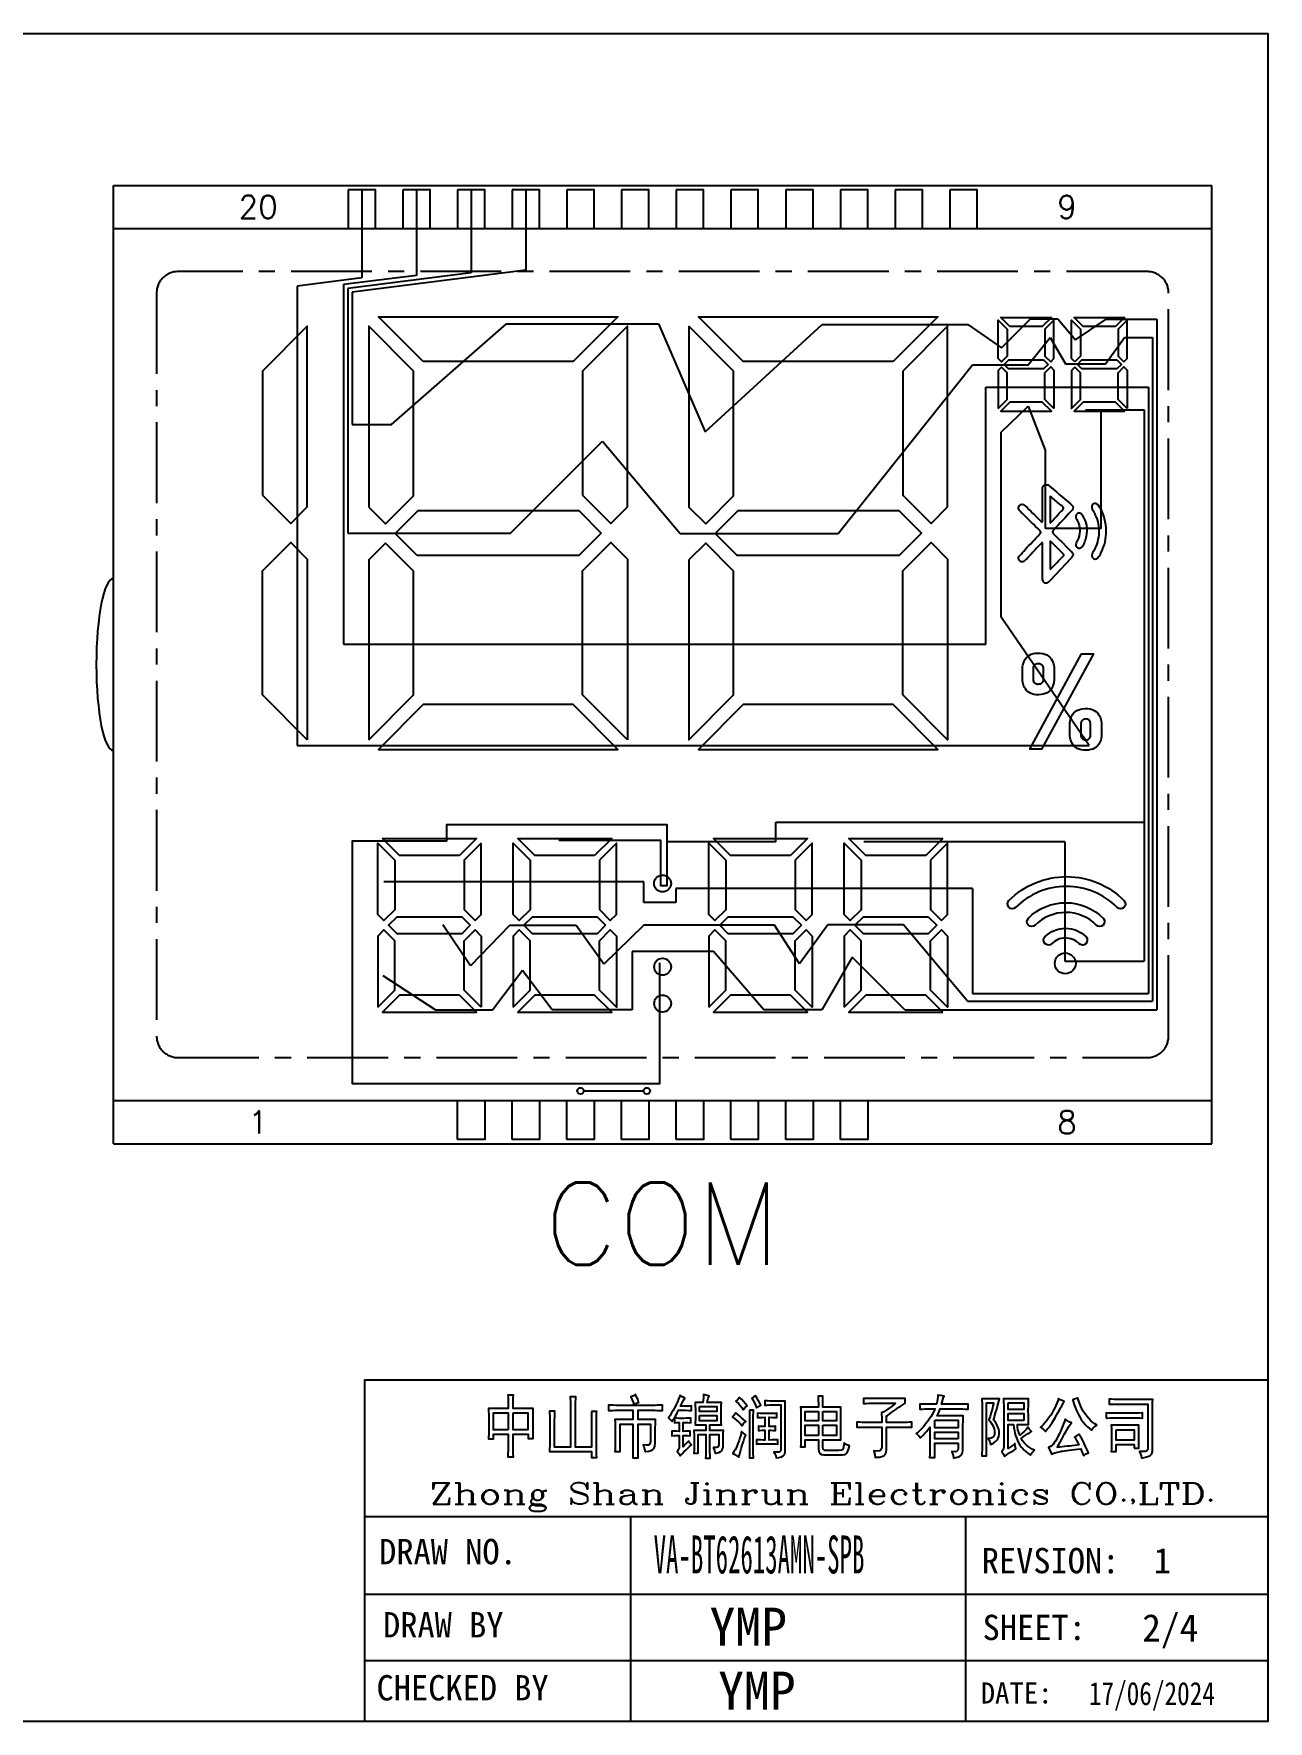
# Model space of a CAD drawing. Header units: millimetres. Extents: x -121 to 714, y -296 to 116.
# Drawn here: x 224.2 to 281.6, y -296.4 to -218.1 of the extents above; entities that cross this region are included whole.
import ezdxf
from ezdxf.enums import TextEntityAlignment as Align

# ---------------------------------------------------------------- set-up
doc = ezdxf.new("R2010")
doc.units = ezdxf.units.MM
doc.header["$LTSCALE"] = 3
doc.header["$MEASUREMENT"] = 0
doc.linetypes.add('CENTER', pattern=[2, 1.25, -0.25, 0.25, -0.25])
doc.layers.add('1', color=2, linetype='Continuous')
doc.layers.add('COM', color=1, linetype='Continuous')
doc.styles.add('ROMANC', font='romanc')
doc.styles.add('ROMANS', font='ROMANS.shx')

msp = doc.modelspace()

# ---------------------------------------------------------------- linework, layer by layer
for p, q in [((227.938, -269.61), (227.938, -225.11)), ((227.938, -225.11), (278.938, -225.11)), ((278.938, -269.61), (278.938, -225.11)), ((227.938, -227.11), (278.938, -227.11)), ((227.938, -267.61), (278.938, -267.61)), ((227.938, -269.61), (278.938, -269.61)), ((239.604, -286.914), (281.564, -286.914)), ((251.948, -286.914), (251.948, -296.428)), ((267.5, -286.914), (267.5, -296.428)), ((239.604, -290.532), (281.564, -290.532)), ((239.604, -293.608), (281.564, -293.608))]:
    msp.add_line(p, q)
for points in [[(166.906, -218.066), (166.906, -296.428), (281.564, -296.428), (281.564, -218.066)], [(238.833, -225.31), (238.833, -227.11), (240.103, -227.11), (240.103, -225.31)], [(241.373, -225.31), (241.373, -227.11), (242.643, -227.11), (242.643, -225.31)], [(243.913, -225.31), (243.913, -227.11), (245.183, -227.11), (245.183, -225.31)], [(246.453, -225.31), (246.453, -227.11), (247.723, -227.11), (247.723, -225.31)], [(248.993, -225.31), (248.993, -227.11), (250.263, -227.11), (250.263, -225.31)], [(251.533, -225.31), (251.533, -227.11), (252.803, -227.11), (252.803, -225.31)], [(254.073, -225.31), (254.073, -227.11), (255.343, -227.11), (255.343, -225.31)], [(256.613, -225.31), (256.613, -227.11), (257.883, -227.11), (257.883, -225.31)], [(259.153, -225.31), (259.153, -227.11), (260.423, -227.11), (260.423, -225.31)], [(261.693, -225.31), (261.693, -227.11), (262.963, -227.11), (262.963, -225.31)], [(264.233, -225.31), (264.233, -227.11), (265.503, -227.11), (265.503, -225.31)], [(266.773, -225.31), (266.773, -227.11), (268.043, -227.11), (268.043, -225.31)], [(234.857, -239.493), (236.171, -240.807), (236.937, -240.041), (236.937, -231.651), (234.857, -233.731)], [(239.793, -240.047), (240.573, -240.827), (241.873, -239.528), (241.873, -233.731), (239.793, -231.651)], [(242.318, -233.286), (240.238, -231.206), (251.357, -231.206), (249.277, -233.286)], [(249.723, -239.493), (251.037, -240.807), (251.803, -240.041), (251.803, -231.651), (249.723, -233.731)], [(254.658, -231.651), (254.658, -240.047), (255.438, -240.827), (256.738, -239.528), (256.738, -233.731)], [(264.142, -233.286), (257.183, -233.286), (255.103, -231.206), (266.222, -231.206)], [(264.588, -233.731), (264.588, -239.493), (265.902, -240.807), (266.668, -240.041), (266.668, -231.651)], [(269.442, -233.04), (269.176, -233.306), (269.022, -233.152), (269.022, -231.367), (269.442, -231.787)], [(269.562, -231.666), (269.142, -231.246), (271.492, -231.246), (271.072, -231.666)], [(271.46, -233.301), (271.612, -233.149), (271.612, -231.367), (271.192, -231.787), (271.192, -233.033)], [(272.578, -233.306), (272.424, -233.152), (272.424, -231.367), (272.844, -231.787), (272.844, -233.04)], [(274.474, -231.666), (272.964, -231.666), (272.544, -231.246), (274.894, -231.246)], [(274.862, -233.301), (275.014, -233.149), (275.014, -231.367), (274.594, -231.787), (274.594, -233.033)], [(271.13, -233.211), (271.34, -233.421), (271.13, -233.631), (269.502, -233.631), (269.296, -233.426), (269.511, -233.211)], [(274.532, -233.211), (274.742, -233.421), (274.531, -233.631), (272.904, -233.631), (272.698, -233.426), (272.913, -233.211)], [(269.022, -235.476), (269.442, -235.056), (269.442, -233.812), (269.176, -233.546), (269.022, -233.7)], [(271.612, -235.476), (271.192, -235.056), (271.192, -233.809), (271.46, -233.541), (271.612, -233.694)], [(272.578, -233.546), (272.424, -233.7), (272.424, -235.476), (272.844, -235.056), (272.844, -233.812)], [(275.014, -235.476), (274.594, -235.056), (274.594, -233.809), (274.862, -233.541), (275.014, -233.694)], [(269.562, -235.176), (269.142, -235.596), (271.492, -235.596), (271.072, -235.176)], [(272.964, -235.176), (272.544, -235.596), (274.894, -235.596), (274.474, -235.176)], [(242.037, -242.291), (241.019, -241.273), (242.081, -240.211), (249.55, -240.211), (250.591, -241.252), (249.553, -242.291)], [(265.456, -241.252), (264.418, -242.291), (256.902, -242.291), (255.884, -241.273), (256.946, -240.211), (264.415, -240.211)], [(236.937, -250.85), (234.857, -248.77), (234.857, -243.012), (236.171, -241.698), (236.937, -242.464)], [(239.793, -250.85), (241.873, -248.77), (241.873, -243.018), (240.573, -241.718), (239.793, -242.499)], [(251.803, -250.85), (249.723, -248.77), (249.723, -243.012), (251.037, -241.698), (251.803, -242.464)], [(254.658, -242.499), (254.658, -250.85), (256.738, -248.77), (256.738, -243.018), (255.438, -241.718)], [(264.588, -248.77), (264.588, -243.012), (265.902, -241.698), (266.668, -242.464), (266.668, -250.85)], [(272.898, -246.866), (273.443, -246.866), (271.037, -251.294), (270.492, -251.294)], [(242.318, -249.216), (240.238, -251.296), (251.357, -251.296), (249.277, -249.216)], [(264.142, -249.216), (257.183, -249.216), (255.103, -251.296), (266.222, -251.296)], [(244, -256.224), (241.218, -256.224), (240.428, -255.434), (244.79, -255.434)], [(250.283, -256.224), (247.501, -256.224), (246.711, -255.434), (251.073, -255.434)], [(259.375, -256.224), (256.594, -256.224), (255.804, -255.434), (260.165, -255.434)], [(266.448, -255.434), (265.658, -256.224), (262.877, -256.224), (262.087, -255.434)], [(240.999, -256.443), (240.999, -258.742), (240.495, -259.246), (240.209, -258.96), (240.209, -255.653)], [(245.009, -255.653), (244.219, -256.443), (244.219, -258.737), (244.727, -259.245), (245.009, -258.962)], [(247.282, -256.443), (247.282, -258.742), (246.778, -259.246), (246.492, -258.96), (246.492, -255.653)], [(250.502, -256.443), (250.502, -258.737), (251.01, -259.245), (251.292, -258.962), (251.292, -255.653)], [(256.374, -256.443), (256.374, -258.742), (255.87, -259.246), (255.584, -258.96), (255.584, -255.653)], [(259.594, -256.443), (259.594, -258.737), (260.102, -259.245), (260.384, -258.962), (260.384, -255.653)], [(262.657, -256.443), (262.657, -258.742), (262.153, -259.246), (261.867, -258.96), (261.867, -255.653)], [(265.877, -256.443), (265.877, -258.737), (266.385, -259.245), (266.667, -258.962), (266.667, -255.653)], [(244.508, -259.464), (244.113, -259.859), (241.107, -259.859), (240.714, -259.465), (241.111, -259.069), (244.113, -259.069)], [(250.791, -259.464), (250.396, -259.859), (247.39, -259.859), (246.997, -259.465), (247.394, -259.069), (250.395, -259.069)], [(259.883, -259.464), (259.488, -259.859), (256.482, -259.859), (256.089, -259.465), (256.486, -259.069), (259.488, -259.069)], [(265.771, -259.069), (266.166, -259.464), (265.771, -259.859), (262.766, -259.859), (262.372, -259.465), (262.769, -259.069)], [(240.209, -263.274), (240.999, -262.484), (240.999, -260.189), (240.495, -259.685), (240.209, -259.97)], [(245.009, -263.274), (244.219, -262.484), (244.219, -260.191), (244.727, -259.683), (245.009, -259.965)], [(246.492, -263.274), (247.282, -262.484), (247.282, -260.189), (246.778, -259.685), (246.492, -259.97)], [(250.502, -260.191), (251.01, -259.683), (251.292, -259.965), (251.292, -263.274), (250.502, -262.484)], [(255.584, -263.274), (256.374, -262.484), (256.374, -260.189), (255.87, -259.685), (255.584, -259.97)], [(259.594, -262.484), (259.594, -260.191), (260.102, -259.683), (260.384, -259.965), (260.384, -263.274)], [(261.867, -263.274), (262.657, -262.484), (262.657, -260.189), (262.153, -259.685), (261.867, -259.97)], [(265.877, -260.191), (266.385, -259.683), (266.667, -259.965), (266.667, -263.274), (265.877, -262.484)], [(244, -262.704), (241.218, -262.704), (240.428, -263.494), (244.79, -263.494)], [(250.283, -262.704), (247.501, -262.704), (246.711, -263.494), (251.073, -263.494)], [(259.375, -262.704), (256.594, -262.704), (255.804, -263.494), (260.165, -263.494)], [(266.448, -263.494), (265.658, -262.704), (262.877, -262.704), (262.087, -263.494)], [(243.913, -269.41), (243.913, -267.61), (245.183, -267.61), (245.183, -269.41)], [(246.453, -269.41), (246.453, -267.61), (247.723, -267.61), (247.723, -269.41)], [(248.993, -269.41), (248.993, -267.61), (250.263, -267.61), (250.263, -269.41)], [(251.533, -269.41), (251.533, -267.61), (252.803, -267.61), (252.803, -269.41)], [(254.073, -269.41), (254.073, -267.61), (255.343, -267.61), (255.343, -269.41)], [(256.613, -269.41), (256.613, -267.61), (257.883, -267.61), (257.883, -269.41)], [(259.153, -269.41), (259.153, -267.61), (260.423, -267.61), (260.423, -269.41)], [(261.693, -269.41), (261.693, -267.61), (262.963, -267.61), (262.963, -269.41)]]:
    msp.add_lwpolyline(points, close=True)
at = {"color": 5, "linetype": 'CENTER'}
msp.add_lwpolyline([(230.938, -265.61), (275.938, -265.61, 0.414214), (276.938, -264.61), (276.938, -230.11, 0.414214), (275.938, -229.11), (230.938, -229.11, 0.414214), (229.938, -230.11), (229.938, -264.61, 0.414214)], format="xyb", close=True, dxfattribs=at)
for points in [[(271.601, -241.105, 0.053407), (271.561, -241.154, 0.308043), (271.558, -241.248, 0.069685), (271.606, -241.305, -0.004441), (272.004, -241.697), (272.201, -241.894), (272.398, -242.091, -0.065438), (272.482, -242.194, -0.236021), (272.492, -242.311, -0.085417), (272.43, -242.403, -0.011271), (272.401, -242.435), (271.919, -242.942), (271.436, -243.449), (271.419, -243.467, -0.072992), (271.289, -243.574), (271.198, -243.574, -0.216484), (271.091, -243.441, -0.072113), (271.079, -243.334, 0.001651), (271.079, -241.817), (271.079, -241.802), (271.08, -241.787, 0.157524), (271.062, -241.685, -0.000211), (270.375, -242.416, -0.040526), (270.247, -242.545, -0.039939), (270.21, -242.569, -0.3002), (270.046, -242.564, -0.056429), (270.012, -242.533, -0.040647), (269.989, -242.504, -0.304177), (269.988, -242.341, -0.050924), (270.02, -242.298, -0.007191), (270.275, -242.021, -0.005203), (270.961, -241.29, 0.053638), (270.992, -241.252, 0.312043), (270.993, -241.179, 0.067089), (270.956, -241.135, -0.003818), (270.166, -240.361, -0.024952), (270.03, -240.223, -0.083582), (269.98, -240.142, -0.255982), (269.995, -239.995, -0.057149), (270.025, -239.959, -0.289096), (270.177, -239.923, -0.116875), (270.277, -239.988, -0.001364), (270.962, -240.659, 0.008489), (271.053, -240.744, 0.252405), (271.082, -240.668, -0.00523), (271.078, -240.623, 0.002032), (271.078, -239.243, -0.046504), (271.085, -239.159, -0.19664), (271.175, -239.012), (271.335, -239.012, -0.000777), (272.385, -239.902, -0.076764), (272.484, -240.008, -0.244105), (272.495, -240.12, -0.085476), (272.439, -240.209, -0.012617), (272.41, -240.242, -0.007264)], [(271.436, -240.787, 0.005903), (271.9, -240.288, -0.040025), (271.949, -240.241), (271.976, -240.219), (271.989, -240.207), (272.001, -240.196, 0.085123), (272.045, -240.14, 0.137602), (272.055, -240.09, 0.187863), (272.018, -240.019, 0.050817), (271.958, -239.973, -0.039192), (271.873, -239.913, 0.006206), (271.436, -239.548)], [(272.813, -241.162, -0.110861), (272.708, -241.587, -0.016868), (272.66, -241.679, 0.119137), (272.626, -241.787, 0.303153), (272.714, -241.935, 0.326285), (272.9, -241.912, 0.08144), (272.96, -241.839, 0.107672), (273.138, -241.316, 0.031756), (273.153, -241.051, 0.061474), (273.125, -240.838, 0.078521), (272.945, -240.425, 0.075582), (272.902, -240.376, 0.313626), (272.709, -240.351, 0.306546), (272.628, -240.499, 0.082416), (272.647, -240.579, 0.027857), (272.693, -240.671, -0.128003)], [(273.583, -240.532, -0.113226), (273.689, -241.333, -0.1139), (273.409, -242.167, 0.12064), (273.367, -242.289, 0.301077), (273.446, -242.435, 0.287894), (273.609, -242.435, 0.121054), (273.708, -242.332, 0.02409), (273.819, -242.13, 0.119809), (274.034, -241.161, 0.07275), (273.963, -240.592, 0.079137), (273.685, -239.971, 0.074203), (273.639, -239.919, 0.333059), (273.44, -239.899, 0.29005), (273.367, -240.05, 0.093708), (273.393, -240.141, 0.001556), (273.492, -240.32, -0.027624)], [(271.433, -242.922), (271.458, -242.936, 0.001062), (272.053, -242.31, 0.044064), (272.064, -242.296, 0.36211), (272.061, -242.239, 0.047235), (272.019, -242.198, 0.00252), (271.503, -241.682, -0.022585), (271.49, -241.668), (271.484, -241.661, 0.330911), (271.433, -241.65)], [(270.167, -247.389, -0.143473), (270.34, -247.029, -0.144954), (270.643, -246.852, -0.109424), (271.09, -246.844, -0.156737), (271.43, -247.029, -0.128191), (271.59, -247.333, -0.062773), (271.622, -247.609), (271.622, -247.984, -0.04611), (271.603, -248.2, -0.145337), (271.429, -248.559, -0.143194), (271.126, -248.735, -0.109263), (270.68, -248.743, -0.156674), (270.34, -248.558, -0.127766), (270.18, -248.256, -0.06346), (270.148, -247.984), (270.148, -247.603, -0.046008)], [(270.716, -247.378, -0.219846), (270.885, -247.311, -0.044759), (270.935, -247.315, -0.171833), (271.053, -247.378, -0.068557), (271.085, -247.425, -0.114574), (271.113, -247.567), (271.113, -248.014, -0.034361), (271.11, -248.074, -0.153544), (271.053, -248.211, -0.220137), (270.885, -248.279, -0.044027), (270.833, -248.275, -0.176573), (270.716, -248.212, -0.04382), (270.696, -248.185, -0.135461), (270.657, -248.014), (270.657, -247.57, -0.03437), (270.66, -247.511, -0.15371)], [(272.542, -251.134, -0.127163), (272.381, -250.833, -0.063568), (272.35, -250.56), (272.35, -250.18, -0.046051), (272.369, -249.965, -0.14316), (272.542, -249.605, -0.145044), (272.845, -249.429, -0.10897), (273.292, -249.42, -0.156765), (273.632, -249.605, -0.128005), (273.792, -249.909, -0.062743), (273.824, -250.186), (273.824, -250.56, -0.046097), (273.805, -250.776, -0.145432), (273.63, -251.136, -0.14272), (273.327, -251.311, -0.109558), (272.882, -251.32, -0.156512)], [(273.254, -250.787, 0.155098), (273.311, -250.651, 0.034423), (273.315, -250.591), (273.315, -250.143, 0.114547), (273.286, -250.001, 0.069112), (273.254, -249.954, 0.17077), (273.137, -249.891, 0.044729), (273.087, -249.887, 0.218714), (272.918, -249.954, 0.153582), (272.862, -250.087, 0.034376), (272.858, -250.146), (272.858, -250.591, 0.135122), (272.898, -250.761, 0.043993), (272.918, -250.789, 0.175696), (273.035, -250.851, 0.043891), (273.087, -250.856, 0.221275)], [(269.521, -258.314, -0.415464), (274.876, -258.325, -0.968919), (274.547, -258.634, 0.415305), (269.831, -258.644, -0.968151)], [(270.425, -259.136, -0.415692), (273.908, -259.146, -0.969744), (273.578, -259.456, 0.41552), (270.735, -259.466, -0.967765)], [(271.195, -259.996, -0.417433), (273.103, -260.007, -0.96774), (272.774, -260.317, 0.418829), (271.505, -260.327, -0.967992)]]:
    msp.add_lwpolyline(points, format="xyb", close=True)
msp.add_lwpolyline([(239.604, -296.428), (239.604, -280.572), (281.564, -280.572)])
for centre, radius in [((253.438, -257.525), 0.393), ((272.137, -261.236), 0.484), ((253.439, -261.393), 0.393), ((253.439, -263.101), 0.393)]:
    msp.add_circle(centre, radius)
msp.add_ellipse((227.938, -247.36), major_axis=(0, -4), ratio=0.2, start_param=3.141593, end_param=6.283185)
at = {"layer": '1'}
for points in [[(246.269, -283.658), (246.268, -283.756), (246.264, -283.877), (246.257, -284.008), (246.247, -284.147), (246.507, -284.147), (246.502, -284.015), (246.498, -283.877), (246.496, -283.758), (246.494, -283.658), (246.494, -283.093), (247.194, -283.093), (247.194, -283.306), (247.432, -283.306), (247.43, -283.253), (247.426, -283.147), (247.424, -283.028), (247.422, -282.898), (247.421, -282.756), (247.42, -282.602), (247.421, -282.534), (247.421, -282.384), (247.422, -282.247), (247.425, -282.123), (247.428, -282.011), (247.432, -281.912), (246.494, -281.912), (246.496, -281.785), (246.497, -281.654), (246.499, -281.527), (246.502, -281.403), (246.507, -281.285), (246.258, -281.285), (246.261, -281.405), (246.265, -281.531), (246.268, -281.658), (246.269, -281.786), (246.269, -281.912), (245.355, -281.912), (245.357, -281.95), (245.36, -282.048), (245.363, -282.162), (245.364, -282.293), (245.365, -282.441), (245.367, -282.602), (245.367, -282.704), (245.365, -282.854), (245.364, -282.991), (245.362, -283.114), (245.358, -283.223), (245.355, -283.318), (245.592, -283.318), (245.592, -283.093), (246.269, -283.093)], [(252.169, -281.262), (252.082, -281.311), (251.958, -281.361), (251.97, -281.381), (252.031, -281.498), (252.076, -281.612), (252.104, -281.725), (252.122, -281.715), (252.227, -281.66), (252.331, -281.611), (252.326, -281.596), (252.284, -281.473), (252.233, -281.362), (252.173, -281.26)], [(254.584, -283.479), (254.504, -283.567), (254.397, -283.682), (254.397, -283.155), (254.479, -283.156), (254.593, -283.16), (254.712, -283.168), (254.712, -282.954), (254.62, -282.96), (254.504, -282.965), (254.397, -282.966), (254.397, -282.553), (254.4, -282.553), (254.49, -282.555), (254.605, -282.558), (254.746, -282.566), (254.746, -282.352), (254.656, -282.356), (254.531, -282.361), (254.422, -282.363), (254.328, -282.365), (254.218, -282.362), (254.104, -282.354), (253.99, -282.339), (254.003, -282.316), (254.061, -282.211), (254.119, -282.102), (254.182, -281.988), (254.408, -281.988), (254.433, -281.988), (254.537, -281.989), (254.654, -281.994), (254.78, -282), (254.78, -281.787), (254.74, -281.79), (254.642, -281.793), (254.531, -281.797), (254.408, -281.799), (254.271, -281.799), (254.302, -281.734), (254.363, -281.609), (254.421, -281.505), (254.475, -281.423), (254.448, -281.412), (254.349, -281.364), (254.238, -281.297), (254.219, -281.361), (254.181, -281.467), (254.13, -281.589), (254.069, -281.725), (254.032, -281.802), (253.981, -281.901), (253.922, -282.005), (253.857, -282.113), (253.786, -282.225), (253.708, -282.339), (253.793, -282.41), (253.877, -282.503), (253.92, -282.437), (253.99, -282.339), (253.99, -282.578), (254.099, -282.559), (254.204, -282.553), (254.204, -282.966), (254.099, -282.965), (253.985, -282.962), (253.866, -282.954), (253.866, -283.168), (253.981, -283.161), (254.095, -283.156), (254.204, -283.155), (254.204, -283.733), (254.182, -283.8), (254.113, -283.896), (254.118, -283.901), (254.197, -283.999), (254.26, -284.097), (254.267, -284.091), (254.344, -284.007), (254.428, -283.921), (254.52, -283.833), (254.606, -283.749), (254.694, -283.668), (254.78, -283.595), (254.702, -283.512), (254.633, -283.419)], [(255.446, -283.821), (255.446, -283.827), (255.445, -283.941), (255.441, -284.069), (255.435, -284.21), (255.649, -284.21), (255.648, -284.201), (255.642, -284.06), (255.638, -283.934), (255.637, -283.821), (255.637, -283.117), (256.055, -283.117), (256.055, -283.582), (256.053, -283.598), (255.999, -283.695), (255.935, -283.713), (255.795, -283.72), (255.804, -283.742), (255.842, -283.86), (255.875, -283.984), (255.925, -283.975), (256.044, -283.946), (256.134, -283.909), (256.143, -283.903), (256.211, -283.825), (256.248, -283.695), (256.248, -283.331), (256.248, -283.312), (256.249, -283.19), (256.253, -283.062), (256.259, -282.93), (255.637, -282.93), (255.637, -282.666), (256.168, -282.666), (256.162, -282.553), (256.158, -282.426), (256.157, -282.302), (256.157, -282.038), (256.157, -282.008), (256.158, -281.886), (256.162, -281.759), (256.168, -281.624), (255.502, -281.624), (255.519, -281.547), (255.56, -281.418), (255.604, -281.335), (255.564, -281.324), (255.452, -281.292), (255.344, -281.26), (255.331, -281.401), (255.315, -281.53), (255.299, -281.624), (254.949, -281.624), (254.951, -281.66), (254.956, -281.793), (254.959, -281.92), (254.96, -282.038), (254.96, -282.302), (254.959, -282.409), (254.956, -282.536), (254.949, -282.666), (255.446, -282.666), (255.446, -282.93), (254.893, -282.93), (254.894, -282.965), (254.899, -283.099), (254.903, -283.225), (254.904, -283.344), (254.904, -283.595), (254.903, -283.701), (254.899, -283.827), (254.893, -283.972), (255.095, -283.972), (255.095, -283.117), (255.446, -283.117)], [(257.678, -281.364), (257.579, -281.423), (257.585, -281.432), (257.649, -281.53), (257.706, -281.635), (257.758, -281.75), (257.805, -281.874), (257.89, -281.814), (257.997, -281.749), (257.995, -281.745), (257.938, -281.629), (257.879, -281.519), (257.82, -281.412), (257.759, -281.31)], [(266.891, -283.959), (266.926, -284.082), (266.945, -284.197), (266.989, -284.192), (267.123, -284.168), (267.224, -284.132), (267.295, -284.084), (267.316, -284.064), (267.368, -283.968), (267.385, -283.833), (267.385, -282.817), (267.385, -282.765), (267.386, -282.646), (267.389, -282.521), (267.392, -282.389), (267.397, -282.252), (266.188, -282.252), (266.236, -282.152), (266.288, -282.038), (266.335, -281.924), (267.295, -281.924), (267.378, -281.926), (267.49, -281.931), (267.623, -281.938), (267.623, -281.699), (267.59, -281.701), (267.471, -281.706), (267.357, -281.71), (267.25, -281.711), (266.392, -281.711), (266.404, -281.66), (266.448, -281.489), (266.485, -281.381), (266.516, -281.335), (266.457, -281.319), (266.347, -281.297), (266.333, -281.297), (266.223, -281.285), (266.215, -281.349), (266.201, -281.473), (266.185, -281.578), (266.155, -281.711), (265.761, -281.711), (265.737, -281.711), (265.64, -281.71), (265.523, -281.705), (265.388, -281.699), (265.388, -281.938), (265.508, -281.931), (265.623, -281.927), (265.715, -281.924), (266.088, -281.924), (266.068, -281.966), (266.012, -282.078), (265.952, -282.187), (265.889, -282.292), (265.823, -282.395), (265.754, -282.494), (265.681, -282.59), (265.633, -282.653), (265.548, -282.754), (265.465, -282.848), (265.382, -282.931), (265.3, -283.004), (265.219, -283.067), (265.254, -283.099), (265.347, -283.188), (265.41, -283.268), (265.449, -283.23), (265.534, -283.145), (265.617, -283.057), (265.697, -282.966), (265.775, -282.875), (265.85, -282.779), (265.85, -283.644), (265.85, -283.671), (265.849, -283.785), (265.848, -283.909), (265.844, -284.042), (265.839, -284.185), (266.076, -284.185), (266.076, -283.519), (267.159, -283.519), (267.159, -283.771), (267.153, -283.839), (267.092, -283.909), (267.002, -283.912), (266.866, -283.896)], [(250.129, -282.038), (250.13, -282.058), (250.136, -282.179), (250.139, -282.307), (250.14, -282.439), (250.14, -283.695), (249.396, -283.695), (249.396, -281.812), (249.396, -281.728), (249.397, -281.59), (249.401, -281.467), (249.407, -281.361), (249.147, -281.361), (249.151, -281.43), (249.155, -281.558), (249.158, -281.685), (249.158, -281.812), (249.158, -283.695), (248.425, -283.695), (248.425, -282.515), (248.425, -282.422), (248.428, -282.302), (248.431, -282.17), (248.436, -282.025), (248.189, -282.025), (248.192, -282.138), (248.196, -282.262), (248.198, -282.392), (248.2, -282.528), (248.2, -283.394), (248.2, -283.4), (248.198, -283.521), (248.196, -283.646), (248.193, -283.774), (248.189, -283.909), (250.14, -283.909), (250.14, -284.173), (250.378, -284.173), (250.374, -284.045), (250.371, -283.914), (250.368, -283.787), (250.367, -283.664), (250.367, -283.545), (250.367, -282.49), (250.367, -282.399), (250.368, -282.255), (250.372, -282.134), (250.378, -282.038)], [(252.563, -283.67), (252.599, -283.791), (252.624, -283.909), (252.666, -283.903), (252.793, -283.881), (252.9, -283.849), (252.985, -283.809), (253.041, -283.752), (253.084, -283.649), (253.098, -283.507), (253.098, -282.879), (253.098, -282.794), (253.101, -282.666), (253.104, -282.539), (253.109, -282.415), (252.297, -282.415), (252.297, -281.988), (252.873, -281.988), (252.963, -281.988), (253.075, -281.989), (253.189, -281.992), (253.305, -281.996), (253.426, -282), (253.426, -281.749), (253.324, -281.753), (253.207, -281.756), (253.092, -281.76), (252.981, -281.761), (252.873, -281.761), (251.473, -281.761), (251.375, -281.761), (251.259, -281.76), (251.145, -281.758), (251.031, -281.754), (250.92, -281.749), (250.92, -282), (251.004, -281.997), (251.118, -281.993), (251.232, -281.989), (251.346, -281.988), (251.462, -281.988), (252.06, -281.988), (252.06, -282.415), (251.224, -282.415), (251.225, -282.421), (251.229, -282.536), (251.232, -282.66), (251.235, -282.791), (251.236, -282.93), (251.236, -283.407), (251.235, -283.541), (251.232, -283.674), (251.229, -283.796), (251.224, -283.909), (251.462, -283.909), (251.462, -282.64), (252.06, -282.64), (252.06, -283.658), (252.06, -283.692), (252.059, -283.829), (252.056, -283.959), (252.053, -284.082), (252.048, -284.197), (252.308, -284.197), (252.306, -284.169), (252.303, -284.051), (252.299, -283.928), (252.298, -283.796), (252.297, -283.658), (252.297, -282.64), (252.873, -282.64), (252.873, -283.457), (252.868, -283.518), (252.816, -283.595), (252.783, -283.603), (252.681, -283.606), (252.533, -283.595)], [(255.152, -281.812), (255.964, -281.812), (255.964, -282.038), (255.152, -282.038)], [(256.939, -281.488), (256.846, -281.56), (256.877, -281.59), (256.96, -281.676), (257.04, -281.766), (257.114, -281.862), (257.184, -281.962), (257.194, -281.95), (257.279, -281.857), (257.364, -281.787), (257.345, -281.759), (257.277, -281.674), (257.201, -281.586), (257.113, -281.494), (257.015, -281.397)], [(257.466, -281.988), (257.467, -282.007), (257.472, -282.124), (257.476, -282.252), (257.477, -282.389), (257.477, -283.783), (257.477, -283.81), (257.476, -283.923), (257.472, -284.051), (257.466, -284.197), (257.657, -284.197), (257.656, -284.147), (257.651, -284.012), (257.648, -283.887), (257.646, -283.771), (257.646, -282.389), (257.646, -282.368), (257.649, -282.242), (257.653, -282.114), (257.657, -281.988)], [(258.639, -283.982), (258.699, -284.096), (258.719, -284.197), (258.843, -284.174), (258.956, -284.143), (259.035, -284.109), (259.099, -284.044), (259.125, -283.921), (259.125, -281.938), (259.126, -281.815), (259.13, -281.688), (259.137, -281.56), (258.505, -281.56), (258.416, -281.56), (258.302, -281.555), (258.188, -281.548), (258.188, -281.749), (258.28, -281.743), (258.395, -281.738), (258.505, -281.737), (258.934, -281.737), (258.934, -283.795), (258.934, -283.849), (258.877, -283.921), (258.851, -283.929), (258.752, -283.937), (258.606, -283.934)], [(261.866, -283.527), (261.844, -283.674), (261.823, -283.771), (261.818, -283.78), (261.749, -283.839), (261.62, -283.859), (261.045, -283.859), (260.983, -283.852), (260.902, -283.8), (260.875, -283.695), (260.875, -283.356), (261.721, -283.356), (261.72, -283.339), (261.718, -283.255), (261.715, -283.152), (261.713, -283.031), (261.711, -282.893), (261.71, -282.738), (261.71, -282.566), (261.71, -282.431), (261.711, -282.266), (261.713, -282.124), (261.715, -282.005), (261.718, -281.91), (261.721, -281.837), (260.875, -281.837), (260.875, -281.679), (260.878, -281.538), (260.882, -281.424), (260.886, -281.335), (260.661, -281.335), (260.666, -281.428), (260.668, -281.546), (260.671, -281.682), (260.672, -281.837), (259.848, -281.837), (259.848, -281.85), (259.852, -281.923), (259.853, -282.014), (259.855, -282.124), (259.857, -282.253), (259.858, -282.401), (259.859, -282.568), (259.859, -282.753), (259.859, -282.813), (259.859, -282.993), (259.858, -283.155), (259.857, -283.299), (259.855, -283.422), (259.853, -283.528), (259.851, -283.615), (259.848, -283.682), (260.063, -283.682), (260.063, -283.356), (260.672, -283.356), (260.672, -283.783), (260.689, -283.902), (260.737, -283.994), (260.814, -284.046), (260.92, -284.059), (261.745, -284.059), (261.797, -284.058), (261.915, -284.034), (261.992, -283.984), (262.029, -283.918), (262.071, -283.804), (262.116, -283.644), (262.066, -283.628), (261.963, -283.578), (261.868, -283.507)], [(260.672, -282.477), (260.063, -282.477), (260.063, -282.038), (260.672, -282.038)], [(260.875, -282.038), (261.507, -282.038), (261.507, -282.477), (260.875, -282.477)], [(263.261, -283.926), (263.29, -284.049), (263.312, -284.173), (263.392, -284.17), (263.517, -284.158), (263.623, -284.134), (263.708, -284.097), (263.778, -284.043), (263.827, -283.945), (263.843, -283.809), (263.843, -282.767), (264.578, -282.767), (264.668, -282.767), (264.78, -282.769), (264.896, -282.773), (265.018, -282.779), (265.018, -282.54), (264.91, -282.545), (264.791, -282.55), (264.681, -282.552), (264.578, -282.553), (263.843, -282.553), (263.843, -282.252), (263.876, -282.228), (263.986, -282.151), (264.088, -282.079), (264.183, -282.01), (264.271, -281.947), (264.351, -281.888), (264.41, -281.846), (264.513, -281.776), (264.609, -281.715), (264.701, -281.661), (264.701, -281.448), (263.132, -281.448), (263.108, -281.448), (263.007, -281.446), (262.891, -281.441), (262.76, -281.435), (262.76, -281.674), (262.796, -281.672), (262.904, -281.666), (263.019, -281.662), (263.143, -281.661), (264.261, -281.661), (264.228, -281.689), (264.134, -281.766), (264.039, -281.836), (263.945, -281.9), (263.907, -281.927), (263.81, -281.991), (263.711, -282.053), (263.607, -282.113), (263.609, -282.178), (263.614, -282.314), (263.617, -282.438), (263.618, -282.553), (262.839, -282.553), (262.8, -282.552), (262.689, -282.551), (262.574, -282.546), (262.456, -282.54), (262.456, -282.779), (262.498, -282.776), (262.616, -282.77), (262.729, -282.768), (262.839, -282.767), (263.618, -282.767), (263.618, -283.695), (263.613, -283.753), (263.561, -283.845), (263.505, -283.869), (263.397, -283.88), (263.245, -283.871)], [(268.8, -281.69), (268.78, -281.781), (268.754, -281.885), (268.722, -282.003), (268.686, -282.135), (268.643, -282.281), (268.594, -282.439), (268.662, -282.53), (268.742, -282.65), (268.801, -282.759), (268.838, -282.856), (268.852, -282.942), (268.855, -282.976), (268.845, -283.114), (268.807, -283.206), (268.782, -283.235), (268.693, -283.279), (268.559, -283.294), (268.587, -283.338), (268.638, -283.449), (268.661, -283.57), (268.697, -283.559), (268.798, -283.512), (268.891, -283.445), (268.977, -283.356), (269.008, -283.312), (269.055, -283.209), (269.074, -283.09), (269.067, -282.954), (269.05, -282.87), (269.013, -282.765), (268.961, -282.656), (268.893, -282.544), (268.807, -282.427), (268.829, -282.357), (268.855, -282.273), (268.884, -282.173), (268.917, -282.061), (268.955, -281.932), (268.996, -281.79), (269.041, -281.633), (269.09, -281.461), (268.266, -281.461), (268.268, -281.514), (268.271, -281.658), (268.275, -281.79), (268.276, -281.909), (268.277, -282.013), (268.277, -283.431), (268.277, -283.46), (268.276, -283.587), (268.275, -283.713), (268.272, -283.839), (268.27, -283.968), (268.266, -284.097), (268.48, -284.097), (268.48, -281.649), (268.807, -281.649)], [(269.774, -283.554), (269.682, -283.627), (269.585, -283.695), (269.485, -283.758), (269.485, -282.653), (269.732, -282.653), (269.734, -282.656), (269.75, -282.797), (269.772, -282.928), (269.799, -283.051), (269.831, -283.164), (269.869, -283.268), (269.916, -283.388), (269.973, -283.5), (270.035, -283.603), (270.105, -283.695), (270.154, -283.753), (270.23, -283.833), (270.317, -283.913), (270.414, -283.993), (270.523, -284.072), (270.555, -284.006), (270.626, -283.91), (270.716, -283.845), (270.607, -283.798), (270.5, -283.739), (270.408, -283.676), (270.331, -283.608), (270.306, -283.583), (270.228, -283.499), (270.153, -283.402), (270.083, -283.294), (270.186, -283.221), (270.291, -283.15), (270.39, -283.087), (270.483, -283.029), (270.569, -282.98), (270.55, -282.962), (270.477, -282.877), (270.399, -282.767), (270.379, -282.801), (270.32, -282.878), (270.241, -282.962), (270.143, -283.05), (270.027, -283.143), (270.024, -283.137), (269.975, -283.013), (269.941, -282.892), (269.92, -282.772), (269.914, -282.653), (270.432, -282.653), (270.43, -282.582), (270.426, -282.472), (270.424, -282.347), (270.423, -282.206), (270.421, -282.051), (270.421, -281.949), (270.423, -281.804), (270.425, -281.674), (270.429, -281.56), (270.432, -281.461), (269.27, -281.461), (269.272, -281.481), (269.275, -281.617), (269.279, -281.747), (269.281, -281.869), (269.281, -281.988), (269.281, -283.695), (269.249, -283.82), (269.192, -283.909), (269.198, -283.919), (269.264, -284.033), (269.316, -284.135), (269.387, -284.075), (269.481, -284.004), (269.587, -283.934), (269.653, -283.897), (269.758, -283.836), (269.846, -283.783), (269.845, -283.78), (269.817, -283.644), (269.801, -283.532)], [(269.485, -281.649), (270.218, -281.649), (270.218, -281.95), (269.485, -281.95)], [(271.791, -281.542), (271.75, -281.652), (271.704, -281.764), (271.651, -281.875), (271.593, -281.988), (271.53, -282.101), (271.46, -282.214), (271.449, -282.232), (271.365, -282.355), (271.284, -282.465), (271.206, -282.562), (271.13, -282.646), (271.056, -282.719), (270.987, -282.779), (271.033, -282.81), (271.126, -282.882), (271.212, -282.966), (271.235, -282.943), (271.3, -282.871), (271.369, -282.786), (271.439, -282.692), (271.511, -282.585), (271.586, -282.468), (271.663, -282.339), (271.669, -282.328), (271.736, -282.213), (271.799, -282.1), (271.862, -281.989), (271.922, -281.882), (271.981, -281.776), (272.037, -281.674), (272.092, -281.574), (272.027, -281.549), (271.921, -281.503), (271.821, -281.448)], [(272.708, -281.428), (272.6, -281.464), (272.487, -281.498), (272.492, -281.517), (272.521, -281.625), (272.558, -281.737), (272.601, -281.851), (272.651, -281.969), (272.707, -282.09), (272.769, -282.214), (272.806, -282.286), (272.863, -282.385), (272.928, -282.483), (273.001, -282.577), (273.079, -282.666), (273.165, -282.753), (273.257, -282.837), (273.356, -282.916), (273.357, -282.915), (273.41, -282.822), (273.492, -282.743), (273.605, -282.678), (273.584, -282.667), (273.503, -282.617), (273.419, -282.552), (273.33, -282.471), (273.239, -282.376), (273.142, -282.264), (273.093, -282.206), (273.028, -282.118), (272.966, -282.023), (272.91, -281.918), (272.857, -281.807), (272.808, -281.687), (272.764, -281.559), (272.724, -281.423)], [(275.975, -283.708), (275.964, -283.811), (275.907, -283.883), (275.847, -283.897), (275.737, -283.906), (275.58, -283.909), (275.616, -283.979), (275.665, -284.103), (275.682, -284.197), (275.731, -284.19), (275.861, -284.165), (275.969, -284.138), (276.054, -284.109), (276.085, -284.094), (276.159, -284.016), (276.189, -283.896), (276.189, -281.975), (276.191, -281.873), (276.192, -281.749), (276.195, -281.62), (276.2, -281.486), (274.553, -281.486), (274.513, -281.486), (274.403, -281.483), (274.288, -281.479), (274.169, -281.473), (274.169, -281.711), (274.223, -281.709), (274.338, -281.704), (274.452, -281.7), (274.564, -281.699), (275.975, -281.699)], [(246.269, -282.892), (245.592, -282.892), (245.592, -282.113), (246.269, -282.113)], [(246.494, -282.113), (247.183, -282.113), (247.183, -282.892), (246.494, -282.892)], [(255.152, -282.226), (255.964, -282.226), (255.964, -282.477), (255.152, -282.477)], [(256.765, -282.215), (256.688, -282.302), (256.694, -282.307), (256.789, -282.382), (256.883, -282.46), (256.971, -282.539), (257.057, -282.621), (257.139, -282.703), (257.146, -282.689), (257.211, -282.59), (257.297, -282.503), (257.29, -282.496), (257.2, -282.414), (257.109, -282.334), (257.019, -282.258), (256.927, -282.184), (256.834, -282.113)], [(258.747, -283.36), (258.653, -283.365), (258.531, -283.367), (258.381, -283.369), (258.381, -282.916), (258.468, -282.917), (258.584, -282.922), (258.685, -282.93), (258.685, -282.729), (258.615, -282.734), (258.502, -282.74), (258.381, -282.741), (258.381, -282.314), (258.404, -282.314), (258.534, -282.316), (258.647, -282.32), (258.741, -282.327), (258.741, -282.125), (258.68, -282.132), (258.569, -282.137), (258.437, -282.139), (258.199, -282.139), (258.193, -282.139), (258.08, -282.137), (257.966, -282.133), (257.85, -282.125), (257.85, -282.327), (257.965, -282.32), (258.079, -282.316), (258.188, -282.314), (258.188, -282.741), (258.101, -282.74), (257.985, -282.736), (257.884, -282.729), (257.884, -282.93), (257.954, -282.924), (258.067, -282.919), (258.188, -282.916), (258.188, -283.369), (258.124, -283.369), (257.997, -283.366), (257.887, -283.362), (257.793, -283.356), (257.793, -283.557), (257.863, -283.551), (257.975, -283.546), (258.11, -283.545), (258.459, -283.545), (258.579, -283.545), (258.696, -283.55), (258.786, -283.557), (258.786, -283.356)], [(260.672, -283.155), (260.063, -283.155), (260.063, -282.678), (260.672, -282.678)], [(260.875, -282.678), (261.507, -282.678), (261.507, -283.155), (260.875, -283.155)], [(266.076, -282.453), (267.159, -282.453), (267.159, -282.803), (266.076, -282.803)], [(270.218, -282.465), (269.485, -282.465), (269.485, -282.139), (270.218, -282.139)], [(271.396, -283.794), (271.449, -283.908), (271.494, -284.022), (271.554, -283.995), (271.65, -283.962), (271.769, -283.929), (271.912, -283.896), (271.937, -283.892), (272.015, -283.88), (272.105, -283.866), (272.205, -283.854), (272.315, -283.841), (272.436, -283.827), (272.567, -283.812), (272.708, -283.798), (272.86, -283.783), (272.894, -283.866), (272.944, -283.986), (272.984, -284.084), (273.014, -284.065), (273.115, -284.007), (273.221, -283.959), (273.19, -283.89), (273.142, -283.788), (273.084, -283.669), (273.018, -283.532), (273.012, -283.521), (272.947, -283.398), (272.885, -283.285), (272.825, -283.183), (272.769, -283.093), (272.762, -283.098), (272.67, -283.161), (272.567, -283.231), (272.594, -283.274), (272.66, -283.388), (272.719, -283.495), (272.769, -283.595), (272.676, -283.606), (272.563, -283.62), (272.449, -283.633), (272.336, -283.647), (272.222, -283.659), (272.108, -283.673), (271.994, -283.685), (271.879, -283.696), (271.765, -283.708), (271.798, -283.653), (271.846, -283.57), (271.905, -283.463), (271.976, -283.333), (272.058, -283.181), (272.108, -283.083), (272.176, -282.958), (272.241, -282.844), (272.303, -282.743), (272.363, -282.654), (272.42, -282.578), (272.326, -282.528), (272.226, -282.468), (272.125, -282.403), (272.095, -282.507), (272.057, -282.62), (272.014, -282.735), (271.966, -282.852), (271.913, -282.971), (271.855, -283.093), (271.815, -283.172), (271.743, -283.308), (271.678, -283.42), (271.622, -283.507), (271.573, -283.57), (271.548, -283.594), (271.451, -283.671), (271.358, -283.72)], [(274.033, -282.352), (274.087, -282.349), (274.203, -282.344), (274.316, -282.34), (274.429, -282.339), (275.377, -282.339), (275.383, -282.339), (275.481, -282.341), (275.595, -282.345), (275.727, -282.352), (275.727, -282.113), (275.704, -282.114), (275.573, -282.121), (275.46, -282.124), (275.365, -282.125), (274.429, -282.125), (274.377, -282.125), (274.265, -282.123), (274.151, -282.119), (274.033, -282.113)], [(275.331, -283.745), (275.557, -283.745), (275.555, -283.712), (275.551, -283.582), (275.547, -283.456), (275.546, -283.331), (275.546, -283.055), (275.547, -282.932), (275.551, -282.806), (275.557, -282.678), (274.271, -282.678), (274.277, -282.817), (274.281, -282.944), (274.282, -283.055), (274.282, -283.519), (274.282, -283.527), (274.281, -283.646), (274.277, -283.773), (274.271, -283.909), (274.496, -283.909), (274.496, -283.582), (275.331, -283.582)], [(257.092, -283.038), (257.064, -283.143), (257.029, -283.261), (256.986, -283.391), (256.935, -283.532), (256.921, -283.571), (256.863, -283.713), (256.808, -283.831), (256.753, -283.925), (256.699, -283.996), (256.786, -284.04), (256.888, -284.098), (256.981, -284.159), (256.993, -284.11), (257.02, -284.01), (257.053, -283.893), (257.092, -283.758), (257.139, -283.608), (257.187, -283.445), (257.231, -283.311), (257.271, -283.21), (257.308, -283.143), (257.288, -283.13), (257.192, -283.057), (257.105, -282.98)], [(267.159, -283.318), (266.076, -283.318), (266.076, -283.004), (267.159, -283.004)], [(274.496, -282.892), (275.331, -282.892), (275.331, -283.369), (274.496, -283.369)]]:
    msp.add_lwpolyline(points, close=True, dxfattribs=at)
at = {"layer": 'COM'}
for p, q in [((239.468, -225.31), (239.468, -229.405)), ((239.468, -229.405), (236.473, -229.784)), ((236.473, -229.784), (236.473, -251.111)), ((269.156, -236.568), (270.413, -235.365)), ((270.413, -235.365), (271.199, -237.396)), ((273.072, -235.529), (275.795, -235.529)), ((273.81, -241.039), (273.81, -235.529)), ((275.795, -235.529), (275.795, -261.13)), ((269.156, -245.165), (269.156, -236.568)), ((271.199, -237.396), (271.199, -241.039)), ((273.81, -241.039), (271.199, -241.039)), ((273.241, -251.111), (269.156, -245.165)), ((236.473, -251.111), (273.241, -251.111)), ((258.696, -255.593), (258.696, -254.677)), ((258.696, -254.677), (275.795, -254.677)), ((258.696, -255.593), (253.657, -255.593)), ((272.12, -255.593), (262.782, -255.593)), ((272.12, -255.593), (272.12, -261.13)), ((272.12, -261.13), (275.795, -261.13))]:
    msp.add_line(p, q, dxfattribs=at)
at = {"layer": 'COM', "color": 2}
for p, q in [((242.008, -225.31), (242.008, -229.286)), ((242.008, -229.286), (238.62, -229.714)), ((238.62, -229.714), (238.62, -246.406)), ((268.45, -246.406), (268.45, -234.472)), ((268.45, -234.472), (275.995, -234.472)), ((275.995, -234.472), (275.995, -262.636)), ((238.62, -246.406), (268.45, -246.406)), ((252.56, -257.441), (240.487, -257.441)), ((252.56, -258.415), (252.56, -257.441)), ((267.83, -257.751), (254.059, -257.751)), ((254.059, -257.751), (254.059, -258.415)), ((267.83, -257.751), (267.83, -262.636)), ((254.059, -258.415), (252.56, -258.415)), ((267.83, -262.636), (275.995, -262.636))]:
    msp.add_line(p, q, dxfattribs=at)
at = {"layer": 'COM', "color": 5}
for p, q in [((244.548, -225.31), (244.548, -229.166)), ((244.548, -229.166), (238.82, -229.89)), ((238.82, -229.89), (238.82, -241.254)), ((270.412, -233.435), (271.44, -232.17)), ((271.44, -232.17), (272.146, -233.394)), ((274, -233.394), (274.895, -232.173)), ((274.895, -232.173), (276.195, -232.173)), ((276.195, -232.173), (276.195, -262.994)), ((261.587, -241.276), (267.824, -233.435)), ((267.824, -233.435), (270.412, -233.435)), ((272.146, -233.394), (274, -233.394)), ((246.375, -241.254), (250.641, -236.988)), ((250.641, -236.988), (254.248, -241.276)), ((238.82, -241.254), (246.375, -241.254)), ((254.248, -241.276), (261.587, -241.276)), ((244.515, -261.342), (243.231, -259.445)), ((246.335, -259.469), (244.515, -261.342)), ((249.424, -259.469), (246.335, -259.469)), ((250.716, -261.269), (249.424, -259.469)), ((252.559, -259.464), (250.716, -261.269)), ((258.64, -259.464), (252.559, -259.464)), ((259.802, -261.25), (258.64, -259.464)), ((261.112, -259.443), (259.802, -261.25)), ((264.618, -259.443), (261.112, -259.443)), ((267.595, -262.994), (264.618, -259.443)), ((267.595, -262.994), (276.195, -262.994))]:
    msp.add_line(p, q, dxfattribs=at)
at = {"layer": 'COM', "color": 6}
for p, q in [((247.088, -225.31), (247.088, -229.046)), ((247.088, -229.046), (239.02, -230.067)), ((239.02, -230.067), (239.02, -236.215)), ((240.852, -236.215), (246.188, -231.538)), ((246.188, -231.538), (253.241, -231.538)), ((253.241, -231.538), (255.422, -236.548)), ((255.422, -236.548), (260.855, -231.566)), ((260.855, -231.566), (267.613, -231.566)), ((267.613, -231.566), (269.183, -232.654)), ((269.183, -232.654), (270.527, -231.31)), ((270.527, -231.31), (271.798, -231.31)), ((271.798, -231.31), (272.619, -232.284)), ((272.619, -232.284), (274.036, -231.313)), ((274.036, -231.313), (276.395, -231.313)), ((276.395, -231.313), (276.395, -263.4)), ((239.02, -236.215), (240.852, -236.215)), ((255.799, -260.681), (252.022, -260.681)), ((252.022, -260.681), (252.022, -263.385)), ((258.142, -263.385), (255.799, -260.681)), ((246.933, -261.567), (245.538, -263.405)), ((248.31, -263.385), (246.933, -261.567)), ((262.234, -260.953), (260.83, -263.385)), ((264.681, -263.4), (262.234, -260.953)), ((242.906, -263.405), (240.468, -261.814)), ((245.538, -263.405), (242.906, -263.405)), ((252.022, -263.385), (248.31, -263.385)), ((260.83, -263.385), (258.142, -263.385)), ((264.681, -263.4), (276.395, -263.4))]:
    msp.add_line(p, q, dxfattribs=at)
at = {"layer": 'COM'}
for points in [[(248.612, -255.518), (253.336, -255.518), (253.336, -257.616), (253.657, -257.616), (253.657, -254.806), (243.41, -254.806), (243.41, -255.561), (239.014, -255.561), (239.014, -266.81), (253.304, -266.81), (253.304, -261.207)], [(249.778, -267.16), (252.558, -267.16)]]:
    msp.add_lwpolyline(points, dxfattribs=at)
for centre in [(249.628, -267.16), (252.708, -267.16)]:
    msp.add_circle(centre, 0.15, dxfattribs=at)

# ---------------------------------------------------------------- texts
at = {"style": 'ROMANS'}
for s, p in [('20', (234.656, -226.11)), ('9', (272.221, -226.11)), ('1', (234.656, -268.61)), ('8', (272.221, -268.61))]:
    msp.add_text(s, height=1.06, dxfattribs=at).set_placement(p, align=Align.MIDDLE)
for s, height, p in [('DRAW NO.', 1.1752, (240.273, -289.137)), ('REVSION:  1', 1.17522, (268.256, -289.557)), ('DRAW BY', 1.1752, (240.455, -292.537)), ('YMP', 1.7628, (255.618, -292.917)), ('SHEET:', 1.1752, (268.299, -292.659)), ('2/4', 1.2733, (275.713, -292.726)), ('CHECKED BY', 1.1752, (240.151, -295.461)), ('YMP', 1.7628, (256.02, -295.886)), ('DATE:', 0.9794, (268.212, -295.605))]:
    msp.add_text(s, height=height).set_placement(p)
for s, height, width, p in [('VA-BT62613AMN-SPB', 1.76284, 0.48, (253.023, -289.565)), ('17/06/2024', 1.0758, 0.8, (273.233, -295.679))]:
    msp.add_text(s, height=height, dxfattribs=dict(width=width)).set_placement(p)
at = {"layer": '1', "style": 'ROMANC', "width": 1.104031}
msp.add_text('Zhong Shan Jinrun Electronics CO.,LTD.', height=0.99256, dxfattribs=at).set_placement((242.625, -286.355), (279.1, -286.355), align=Align.FIT)
at = {"layer": 'COM', "ltscale": 5, "style": 'ROMANS'}
msp.add_text('COM', height=3.8262, dxfattribs=at).set_placement((247.934, -275.23))

doc.saveas('drawing.dxf')
